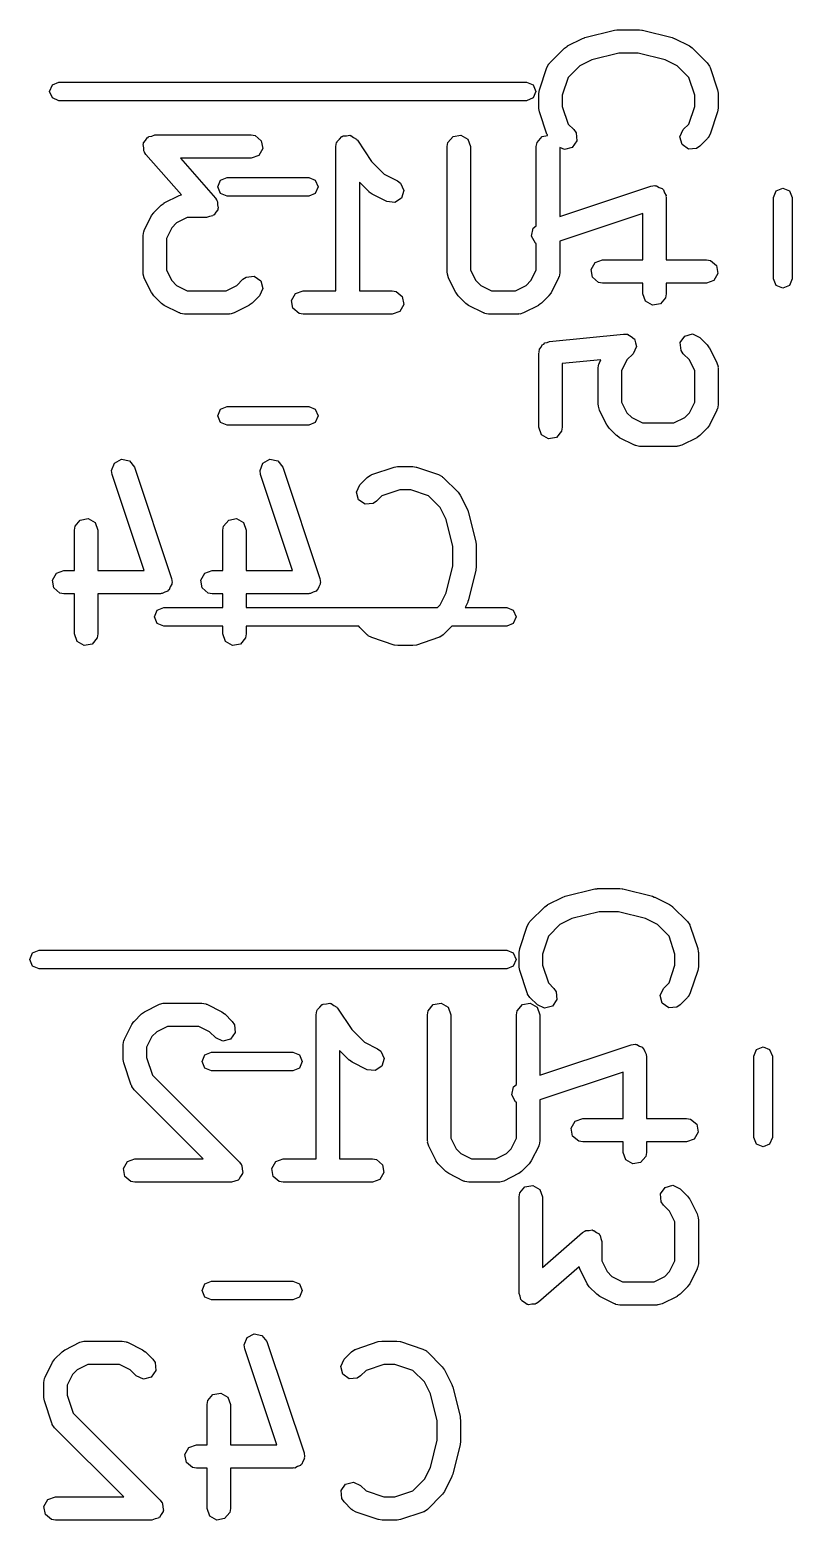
# Model space of a CAD drawing. Extents: x 0.35 to 2.92, y 0.34 to 2.34.
# Drawn here: x 0.3518 to 0.5444, y 0.8126 to 1.1892 of the extents above; entities that cross this region are included whole.
import ezdxf

# ---------------------------------------------------------------- set-up
doc = ezdxf.new("R2010")
doc.units = 0
doc.header["$MEASUREMENT"] = 0
doc.layers.add('BLACK', color=7, linetype='CONTINUOUS')

msp = doc.modelspace()

# ---------------------------------------------------------------- linework, layer by layer
at = {"layer": 'BLACK', "linetype": 'CONTINUOUS'}
for p, q in [((0.487698, 1.18517), (0.491448, 1.18705)), ((0.491448, 1.18705), (0.491936, 1.18719)), ((0.491936, 1.18719), (0.492052, 1.18727)), ((0.492052, 1.18727), (0.499551, 1.18914)), ((0.499551, 1.18914), (0.500139, 1.18919)), ((0.500139, 1.18919), (0.500267, 1.18923)), ((0.500267, 1.18923), (0.505892, 1.18923)), ((0.505892, 1.18923), (0.506472, 1.18913)), ((0.506472, 1.18913), (0.506608, 1.18914)), ((0.506608, 1.18914), (0.514107, 1.18727)), ((0.514107, 1.18727), (0.514572, 1.18706)), ((0.514572, 1.18706), (0.514711, 1.18705)), ((0.514711, 1.18705), (0.518461, 1.18517)), ((0.483181, 1.18087), (0.486931, 1.18462)), ((0.486931, 1.18462), (0.487654, 1.18512)), ((0.487654, 1.18512), (0.487698, 1.18517)), ((0.500631, 1.18333), (0.493799, 1.18162)), ((0.505528, 1.18333), (0.500631, 1.18333)), ((0.51236, 1.18162), (0.505528, 1.18333)), ((0.518461, 1.18517), (0.51917, 1.18465)), ((0.51917, 1.18465), (0.519228, 1.18462)), ((0.519228, 1.18462), (0.522978, 1.18087)), ((0.480593, 1.17409), (0.482468, 1.17971)), ((0.482468, 1.17971), (0.482956, 1.18062)), ((0.482956, 1.18062), (0.483107, 1.18071)), ((0.483107, 1.18071), (0.483181, 1.18087)), ((0.490768, 1.1801), (0.48785, 1.17719)), ((0.493799, 1.18162), (0.490768, 1.1801)), ((0.515391, 1.1801), (0.51236, 1.18162)), ((0.518309, 1.17719), (0.515391, 1.1801)), ((0.522978, 1.18087), (0.523566, 1.18003)), ((0.523566, 1.18003), (0.523581, 1.17985)), ((0.523581, 1.17985), (0.523691, 1.17971)), ((0.523691, 1.17971), (0.525566, 1.17409)), ((0.356835, 1.17368), (0.357527, 1.17535)), ((0.357527, 1.17535), (0.359197, 1.17604)), ((0.359197, 1.17604), (0.477307, 1.17604)), ((0.477307, 1.17604), (0.478977, 1.17535)), ((0.478977, 1.17535), (0.479669, 1.17368)), ((0.48785, 1.17719), (0.486347, 1.17268)), ((0.519812, 1.17268), (0.518309, 1.17719)), ((0.357527, 1.17201), (0.356835, 1.17368)), ((0.359197, 1.17131), (0.357527, 1.17201)), ((0.478977, 1.17201), (0.477307, 1.17131)), ((0.479669, 1.17368), (0.478977, 1.17201)), ((0.480442, 1.17316), (0.480595, 1.17403)), ((0.480442, 1.16941), (0.480442, 1.17316)), ((0.480595, 1.17403), (0.480593, 1.17409)), ((0.486347, 1.17268), (0.486347, 1.16989)), ((0.519812, 1.16989), (0.519812, 1.17268)), ((0.525566, 1.17409), (0.525695, 1.17322)), ((0.525695, 1.17322), (0.525717, 1.17316)), ((0.525717, 1.17316), (0.525717, 1.16941)), ((0.477307, 1.17131), (0.359197, 1.17131)), ((0.480464, 1.16935), (0.480442, 1.16941)), ((0.480593, 1.16847), (0.480464, 1.16935)), ((0.482468, 1.16285), (0.480593, 1.16847)), ((0.486347, 1.16989), (0.48785, 1.16538)), ((0.518309, 1.16538), (0.519812, 1.16989)), ((0.525566, 1.16847), (0.523691, 1.16285)), ((0.525717, 1.16941), (0.525564, 1.16854)), ((0.525564, 1.16854), (0.525566, 1.16847)), ((0.48785, 1.16538), (0.489232, 1.164)), ((0.489232, 1.164), (0.48982, 1.16316)), ((0.516073, 1.16217), (0.516927, 1.164)), ((0.516927, 1.164), (0.518309, 1.16538)), ((0.380473, 1.16022), (0.380591, 1.16042)), ((0.380612, 1.15944), (0.380473, 1.16022)), ((0.380586, 1.16066), (0.381085, 1.16128)), ((0.380591, 1.16042), (0.380586, 1.16066)), ((0.381085, 1.16128), (0.381483, 1.16197)), ((0.381483, 1.16197), (0.381705, 1.16205)), ((0.381705, 1.16205), (0.381852, 1.16223)), ((0.381852, 1.16223), (0.382633, 1.16239)), ((0.382633, 1.16239), (0.383381, 1.16266)), ((0.383381, 1.16266), (0.407753, 1.16266)), ((0.407753, 1.16266), (0.408763, 1.16248)), ((0.408763, 1.16248), (0.41031, 1.16118)), ((0.41031, 1.16118), (0.410661, 1.1592)), ((0.429172, 1.15971), (0.429351, 1.16072)), ((0.429351, 1.16072), (0.42946, 1.16085)), ((0.42946, 1.16085), (0.429478, 1.16102)), ((0.429478, 1.16102), (0.430098, 1.16161)), ((0.430098, 1.16161), (0.430649, 1.16227)), ((0.430649, 1.16227), (0.430816, 1.16229)), ((0.430816, 1.16229), (0.430939, 1.16241)), ((0.430939, 1.16241), (0.431794, 1.16247)), ((0.431794, 1.16247), (0.432638, 1.16262)), ((0.432638, 1.16262), (0.432785, 1.16253)), ((0.432785, 1.16253), (0.432954, 1.16254)), ((0.432954, 1.16254), (0.433645, 1.16203)), ((0.433645, 1.16203), (0.434387, 1.16161)), ((0.434387, 1.16161), (0.434445, 1.16145)), ((0.434445, 1.16145), (0.434582, 1.16135)), ((0.434582, 1.16135), (0.438169, 1.15596)), ((0.457294, 1.15971), (0.457472, 1.16072)), ((0.457472, 1.16072), (0.45877, 1.16227)), ((0.45877, 1.16227), (0.460759, 1.16262)), ((0.460759, 1.16262), (0.462509, 1.16161)), ((0.462509, 1.16161), (0.463199, 1.15971)), ((0.479791, 1.15971), (0.479969, 1.16072)), ((0.479969, 1.16072), (0.481267, 1.16227)), ((0.481267, 1.16227), (0.482615, 1.1625)), ((0.482578, 1.16271), (0.482468, 1.16285)), ((0.482593, 1.16253), (0.482578, 1.16271)), ((0.482615, 1.1625), (0.482593, 1.16253)), ((0.489996, 1.16114), (0.488838, 1.15949)), ((0.48982, 1.16316), (0.489996, 1.16114)), ((0.516596, 1.16021), (0.516073, 1.16217)), ((0.518251, 1.15906), (0.516596, 1.16021)), ((0.522978, 1.16169), (0.521103, 1.15982)), ((0.523052, 1.16185), (0.522978, 1.16169)), ((0.523203, 1.16195), (0.523052, 1.16185)), ((0.523691, 1.16285), (0.523203, 1.16195)), ((0.380628, 1.15864), (0.380612, 1.15944)), ((0.380803, 1.15835), (0.380628, 1.15864)), ((0.380824, 1.15823), (0.380803, 1.15835)), ((0.380929, 1.15814), (0.380824, 1.15823)), ((0.381159, 1.15776), (0.380929, 1.15814)), ((0.390124, 1.14752), (0.381159, 1.15776)), ((0.407753, 1.15676), (0.389888, 1.15676)), ((0.389888, 1.15676), (0.398727, 1.14665)), ((0.409651, 1.15745), (0.407753, 1.15676)), ((0.410661, 1.1592), (0.409651, 1.15745)), ((0.429172, 1.12329), (0.429172, 1.15971)), ((0.457294, 1.12784), (0.457294, 1.15971)), ((0.463199, 1.15971), (0.463199, 1.12853)), ((0.479791, 1.13971), (0.479791, 1.15971)), ((0.486887, 1.15897), (0.485697, 1.15952)), ((0.485697, 1.15952), (0.485697, 1.14204)), ((0.488838, 1.15949), (0.486887, 1.15897)), ((0.520263, 1.15923), (0.518251, 1.15906)), ((0.521103, 1.15982), (0.520263, 1.15923)), ((0.438169, 1.15596), (0.441373, 1.15276)), ((0.441373, 1.15276), (0.444694, 1.1511)), ((0.399352, 1.14954), (0.400044, 1.15121)), ((0.400044, 1.14787), (0.399352, 1.14954)), ((0.400044, 1.15121), (0.401714, 1.1519)), ((0.401714, 1.1519), (0.422286, 1.1519)), ((0.422286, 1.1519), (0.423956, 1.15121)), ((0.423956, 1.15121), (0.424648, 1.14954)), ((0.424648, 1.14954), (0.423956, 1.14787)), ((0.437536, 1.14825), (0.435078, 1.1507)), ((0.435078, 1.1507), (0.435078, 1.12329)), ((0.444694, 1.1511), (0.445518, 1.15049)), ((0.445518, 1.15049), (0.446321, 1.14864)), ((0.485697, 1.14204), (0.508707, 1.14971)), ((0.508707, 1.14971), (0.509722, 1.14986)), ((0.509722, 1.14986), (0.509932, 1.14978)), ((0.509932, 1.14978), (0.510154, 1.14982)), ((0.510154, 1.14982), (0.510851, 1.14941)), ((0.510851, 1.14941), (0.5116, 1.14912)), ((0.5116, 1.14912), (0.511708, 1.14892)), ((0.511708, 1.14892), (0.511903, 1.14881)), ((0.511903, 1.14881), (0.512178, 1.14805)), ((0.540393, 1.14855), (0.542063, 1.14925)), ((0.542063, 1.14925), (0.543733, 1.14855)), ((0.385043, 1.14492), (0.385766, 1.14543)), ((0.385766, 1.14543), (0.38581, 1.14548)), ((0.38581, 1.14548), (0.38956, 1.14735)), ((0.38956, 1.14735), (0.390124, 1.14752)), ((0.398727, 1.14665), (0.398957, 1.14627)), ((0.398957, 1.14627), (0.399062, 1.14619)), ((0.399062, 1.14619), (0.399083, 1.14607)), ((0.399083, 1.14607), (0.399258, 1.14578)), ((0.399258, 1.14578), (0.399274, 1.14498)), ((0.399274, 1.14498), (0.399413, 1.1442)), ((0.401714, 1.14717), (0.400044, 1.14787)), ((0.422286, 1.14717), (0.401714, 1.14717)), ((0.423956, 1.14787), (0.422286, 1.14717)), ((0.437595, 1.14822), (0.437536, 1.14825)), ((0.438304, 1.14769), (0.437595, 1.14822)), ((0.442053, 1.14582), (0.438304, 1.14769)), ((0.44406, 1.14559), (0.442053, 1.14582)), ((0.445745, 1.1467), (0.44406, 1.14559)), ((0.446321, 1.14864), (0.445745, 1.1467)), ((0.512178, 1.14805), (0.512562, 1.14734)), ((0.512562, 1.14734), (0.512517, 1.14712)), ((0.512517, 1.14712), (0.512594, 1.14691)), ((0.512594, 1.14691), (0.512594, 1.13111)), ((0.539701, 1.14688), (0.540393, 1.14855)), ((0.539701, 1.12631), (0.539701, 1.14688)), ((0.543733, 1.14855), (0.544425, 1.14688)), ((0.544425, 1.14688), (0.544425, 1.12631)), ((0.38074, 1.13853), (0.382615, 1.14228)), ((0.382615, 1.14228), (0.383141, 1.14299)), ((0.383141, 1.14299), (0.383168, 1.14305)), ((0.383168, 1.14305), (0.385043, 1.14492)), ((0.391577, 1.14176), (0.38888, 1.14041)), ((0.396505, 1.14176), (0.391577, 1.14176)), ((0.397253, 1.14203), (0.396505, 1.14176)), ((0.398034, 1.14218), (0.397253, 1.14203)), ((0.398181, 1.14237), (0.398034, 1.14218)), ((0.398403, 1.14245), (0.398181, 1.14237)), ((0.398801, 1.14314), (0.398403, 1.14245)), ((0.3993, 1.14376), (0.398801, 1.14314)), ((0.399413, 1.1442), (0.399295, 1.14399)), ((0.399295, 1.14399), (0.3993, 1.14376)), ((0.506688, 1.14281), (0.485697, 1.13582)), ((0.506688, 1.13111), (0.506688, 1.14281)), ((0.380429, 1.13721), (0.380607, 1.13822)), ((0.380607, 1.13822), (0.38072, 1.13836)), ((0.38072, 1.13836), (0.38074, 1.13853)), ((0.387683, 1.13921), (0.386334, 1.13651)), ((0.38888, 1.14041), (0.387683, 1.13921)), ((0.478599, 1.1371), (0.479004, 1.13908)), ((0.479004, 1.13908), (0.479791, 1.13971)), ((0.380429, 1.12784), (0.380429, 1.13721)), ((0.386334, 1.13651), (0.386334, 1.12853)), ((0.479561, 1.13533), (0.478599, 1.1371)), ((0.479791, 1.13524), (0.479561, 1.13533)), ((0.479791, 1.12853), (0.479791, 1.13524)), ((0.485697, 1.13582), (0.485697, 1.12784)), ((0.49361, 1.12867), (0.49462, 1.13042)), ((0.49462, 1.13042), (0.496518, 1.13111)), ((0.496518, 1.13111), (0.506688, 1.13111)), ((0.512594, 1.13111), (0.522765, 1.13111)), ((0.522765, 1.13111), (0.523774, 1.13094)), ((0.523774, 1.13094), (0.525322, 1.12964)), ((0.380489, 1.12767), (0.380429, 1.12784)), ((0.380448, 1.1275), (0.380489, 1.12767)), ((0.38074, 1.12652), (0.380448, 1.1275)), ((0.382615, 1.12277), (0.38074, 1.12652)), ((0.386334, 1.12853), (0.387683, 1.12584)), ((0.404129, 1.12464), (0.405665, 1.12618)), ((0.405665, 1.12618), (0.406505, 1.12676)), ((0.406505, 1.12676), (0.408517, 1.12694)), ((0.408517, 1.12694), (0.410172, 1.12578)), ((0.457354, 1.12767), (0.457294, 1.12784)), ((0.457313, 1.1275), (0.457354, 1.12767)), ((0.457606, 1.12652), (0.457313, 1.1275)), ((0.45948, 1.12277), (0.457606, 1.12652)), ((0.463199, 1.12853), (0.464548, 1.12584)), ((0.478442, 1.12584), (0.479791, 1.12853)), ((0.485385, 1.12652), (0.48351, 1.12277)), ((0.485405, 1.12669), (0.485385, 1.12652)), ((0.485519, 1.12683), (0.485405, 1.12669)), ((0.485697, 1.12784), (0.485519, 1.12683)), ((0.493961, 1.12669), (0.49361, 1.12867)), ((0.495508, 1.12539), (0.493961, 1.12669)), ((0.525672, 1.12765), (0.524663, 1.1259)), ((0.525322, 1.12964), (0.525672, 1.12765)), ((0.540393, 1.12464), (0.539701, 1.12631)), ((0.544425, 1.12631), (0.543733, 1.12464)), ((0.382662, 1.12272), (0.382615, 1.12277)), ((0.383168, 1.122), (0.382662, 1.12272)), ((0.387683, 1.12584), (0.38888, 1.12464)), ((0.38888, 1.12464), (0.391577, 1.12329)), ((0.391577, 1.12329), (0.401432, 1.12329)), ((0.401432, 1.12329), (0.404129, 1.12464)), ((0.410695, 1.12383), (0.409841, 1.122)), ((0.410172, 1.12578), (0.410695, 1.12383)), ((0.417969, 1.12085), (0.418979, 1.1226)), ((0.418979, 1.1226), (0.420877, 1.12329)), ((0.420877, 1.12329), (0.429172, 1.12329)), ((0.435078, 1.12329), (0.443374, 1.12329)), ((0.443374, 1.12329), (0.444384, 1.12311)), ((0.444384, 1.12311), (0.445931, 1.12181)), ((0.459527, 1.12272), (0.45948, 1.12277)), ((0.460034, 1.122), (0.459527, 1.12272)), ((0.464548, 1.12584), (0.465745, 1.12464)), ((0.465745, 1.12464), (0.468443, 1.12329)), ((0.468443, 1.12329), (0.474548, 1.12329)), ((0.474548, 1.12329), (0.477245, 1.12464)), ((0.477245, 1.12464), (0.478442, 1.12584)), ((0.48351, 1.12277), (0.482984, 1.12206)), ((0.496518, 1.12521), (0.495508, 1.12539)), ((0.506688, 1.12521), (0.496518, 1.12521)), ((0.506688, 1.12254), (0.506688, 1.12521)), ((0.507379, 1.12064), (0.506688, 1.12254)), ((0.512594, 1.12254), (0.512416, 1.12153)), ((0.522765, 1.12521), (0.512594, 1.12521)), ((0.512594, 1.12521), (0.512594, 1.12254)), ((0.524663, 1.1259), (0.522765, 1.12521)), ((0.542063, 1.12395), (0.540393, 1.12464)), ((0.543733, 1.12464), (0.542063, 1.12395)), ((0.385043, 1.12012), (0.383168, 1.122)), ((0.385101, 1.1201), (0.385043, 1.12012)), ((0.38581, 1.11957), (0.385101, 1.1201)), ((0.38956, 1.1177), (0.38581, 1.11957)), ((0.407199, 1.11957), (0.403449, 1.1177)), ((0.407243, 1.11962), (0.407199, 1.11957)), ((0.407966, 1.12012), (0.407243, 1.11962)), ((0.409841, 1.122), (0.407966, 1.12012)), ((0.418319, 1.11886), (0.417969, 1.12085)), ((0.419867, 1.11756), (0.418319, 1.11886)), ((0.446282, 1.11983), (0.445272, 1.11808)), ((0.445931, 1.12181), (0.446282, 1.11983)), ((0.461908, 1.12012), (0.460034, 1.122)), ((0.461967, 1.1201), (0.461908, 1.12012)), ((0.462676, 1.11957), (0.461967, 1.1201)), ((0.466425, 1.1177), (0.462676, 1.11957)), ((0.480315, 1.11957), (0.476565, 1.1177)), ((0.480359, 1.11962), (0.480315, 1.11957)), ((0.481082, 1.12012), (0.480359, 1.11962)), ((0.482957, 1.122), (0.481082, 1.12012)), ((0.482984, 1.12206), (0.482957, 1.122)), ((0.509128, 1.11963), (0.507379, 1.12064)), ((0.511118, 1.11998), (0.509128, 1.11963)), ((0.512416, 1.12153), (0.511118, 1.11998)), ((0.389735, 1.11768), (0.38956, 1.1177)), ((0.38987, 1.11756), (0.389735, 1.11768)), ((0.39088, 1.11739), (0.38987, 1.11756)), ((0.402129, 1.11739), (0.39088, 1.11739)), ((0.402295, 1.11745), (0.402129, 1.11739)), ((0.402466, 1.1174), (0.402295, 1.11745)), ((0.403449, 1.1177), (0.402466, 1.1174)), ((0.420877, 1.11739), (0.419867, 1.11756)), ((0.443374, 1.11739), (0.420877, 1.11739)), ((0.445272, 1.11808), (0.443374, 1.11739)), ((0.466601, 1.11768), (0.466425, 1.1177)), ((0.466736, 1.11756), (0.466601, 1.11768)), ((0.467746, 1.11739), (0.466736, 1.11756)), ((0.475245, 1.11739), (0.467746, 1.11739)), ((0.475411, 1.11745), (0.475245, 1.11739)), ((0.475582, 1.1174), (0.475411, 1.11745)), ((0.476565, 1.1177), (0.475582, 1.1174)), ((0.483101, 1.11048), (0.501848, 1.11235)), ((0.501848, 1.11235), (0.502871, 1.11228)), ((0.502871, 1.11228), (0.502887, 1.11226)), ((0.502887, 1.11226), (0.502906, 1.11227)), ((0.502906, 1.11227), (0.503718, 1.1117)), ((0.503718, 1.1117), (0.50454, 1.11114)), ((0.50454, 1.11114), (0.504545, 1.11112)), ((0.504545, 1.11112), (0.504561, 1.11111)), ((0.504561, 1.11111), (0.504818, 1.11015)), ((0.516163, 1.11018), (0.517321, 1.11183)), ((0.517321, 1.11183), (0.519272, 1.11236)), ((0.519272, 1.11236), (0.521103, 1.1115)), ((0.521103, 1.1115), (0.522978, 1.10963)), ((0.480442, 1.10754), (0.480469, 1.10769)), ((0.480442, 1.08879), (0.480442, 1.10754)), ((0.48045, 1.10776), (0.4805, 1.10787)), ((0.480469, 1.10769), (0.48045, 1.10776)), ((0.4805, 1.10787), (0.48062, 1.10855)), ((0.48062, 1.10855), (0.481023, 1.10903)), ((0.481023, 1.10903), (0.481281, 1.1096)), ((0.481281, 1.1096), (0.481653, 1.10978)), ((0.481653, 1.10978), (0.481918, 1.1101)), ((0.481918, 1.1101), (0.482536, 1.11021)), ((0.482536, 1.11021), (0.483101, 1.11048)), ((0.50423, 1.10733), (0.502694, 1.10579)), ((0.504238, 1.10734), (0.50423, 1.10733)), ((0.504256, 1.10735), (0.504238, 1.10734)), ((0.504665, 1.10826), (0.504256, 1.10735)), ((0.505084, 1.10916), (0.504665, 1.10826)), ((0.504818, 1.11015), (0.505087, 1.10919)), ((0.505087, 1.10919), (0.505079, 1.10918)), ((0.505079, 1.10918), (0.505084, 1.10916)), ((0.516339, 1.10817), (0.516163, 1.11018)), ((0.516927, 1.10733), (0.516339, 1.10817)), ((0.518463, 1.10579), (0.516927, 1.10733)), ((0.522978, 1.10963), (0.523484, 1.1089)), ((0.523484, 1.1089), (0.523531, 1.10886)), ((0.523531, 1.10886), (0.525406, 1.10511)), ((0.496118, 1.10584), (0.486347, 1.10487)), ((0.486347, 1.10487), (0.486347, 1.08879)), ((0.49544, 1.10379), (0.495618, 1.1048)), ((0.49544, 1.09442), (0.49544, 1.10379)), ((0.495618, 1.1048), (0.495731, 1.10494)), ((0.495731, 1.10494), (0.495752, 1.10511)), ((0.495752, 1.10511), (0.496118, 1.10584)), ((0.502694, 1.10579), (0.501345, 1.10309)), ((0.519812, 1.10309), (0.518463, 1.10579)), ((0.525406, 1.10511), (0.525698, 1.10413)), ((0.525698, 1.10413), (0.525657, 1.10396)), ((0.525657, 1.10396), (0.525717, 1.10379)), ((0.525717, 1.10379), (0.525717, 1.09442)), ((0.501345, 1.10309), (0.501345, 1.09511)), ((0.519812, 1.09511), (0.519812, 1.10309)), ((0.399352, 1.09166), (0.400044, 1.09333)), ((0.400044, 1.09333), (0.401714, 1.09402)), ((0.401714, 1.09402), (0.422286, 1.09402)), ((0.422286, 1.09402), (0.423956, 1.09333)), ((0.423956, 1.09333), (0.424648, 1.09166)), ((0.4955, 1.09425), (0.49544, 1.09442)), ((0.495459, 1.09408), (0.4955, 1.09425)), ((0.495752, 1.0931), (0.495459, 1.09408)), ((0.497626, 1.08935), (0.495752, 1.0931)), ((0.501345, 1.09511), (0.502694, 1.09242)), ((0.502694, 1.09242), (0.503891, 1.09122)), ((0.517266, 1.09122), (0.518463, 1.09242)), ((0.518463, 1.09242), (0.519812, 1.09511)), ((0.525406, 1.0931), (0.523531, 1.08935)), ((0.525426, 1.09327), (0.525406, 1.0931)), ((0.525539, 1.09341), (0.525426, 1.09327)), ((0.525717, 1.09442), (0.525539, 1.09341)), ((0.400044, 1.08999), (0.399352, 1.09166)), ((0.401714, 1.0893), (0.400044, 1.08999)), ((0.422286, 1.0893), (0.401714, 1.0893)), ((0.423956, 1.08999), (0.422286, 1.0893)), ((0.424648, 1.09166), (0.423956, 1.08999)), ((0.481133, 1.08689), (0.480442, 1.08879)), ((0.486347, 1.08879), (0.486169, 1.08778)), ((0.497673, 1.0893), (0.497626, 1.08935)), ((0.498179, 1.08858), (0.497673, 1.0893)), ((0.500054, 1.0867), (0.498179, 1.08858)), ((0.503891, 1.09122), (0.506589, 1.08987)), ((0.506589, 1.08987), (0.514568, 1.08987)), ((0.514568, 1.08987), (0.517266, 1.09122)), ((0.522978, 1.08858), (0.521103, 1.0867)), ((0.523005, 1.08864), (0.522978, 1.08858)), ((0.523531, 1.08935), (0.523005, 1.08864)), ((0.482882, 1.08588), (0.481133, 1.08689)), ((0.484871, 1.08623), (0.482882, 1.08588)), ((0.486169, 1.08778), (0.484871, 1.08623)), ((0.500112, 1.08668), (0.500054, 1.0867)), ((0.500822, 1.08615), (0.500112, 1.08668)), ((0.504571, 1.08428), (0.500822, 1.08615)), ((0.520335, 1.08615), (0.516586, 1.08428)), ((0.52038, 1.0862), (0.520335, 1.08615)), ((0.521103, 1.0867), (0.52038, 1.0862)), ((0.504746, 1.08426), (0.504571, 1.08428)), ((0.504882, 1.08414), (0.504746, 1.08426)), ((0.505892, 1.08396), (0.504882, 1.08414)), ((0.515265, 1.08396), (0.505892, 1.08396)), ((0.515431, 1.08402), (0.515265, 1.08396)), ((0.515603, 1.08398), (0.515431, 1.08402)), ((0.516586, 1.08428), (0.515603, 1.08398)), ((0.37249, 1.07788), (0.373233, 1.07975)), ((0.372641, 1.07686), (0.37249, 1.07788)), ((0.373233, 1.07975), (0.375009, 1.08072)), ((0.375009, 1.08072), (0.376988, 1.08031)), ((0.376988, 1.08031), (0.378243, 1.07873)), ((0.378243, 1.07873), (0.387617, 1.05061)), ((0.409986, 1.07788), (0.410728, 1.07975)), ((0.410136, 1.07686), (0.409986, 1.07788)), ((0.410728, 1.07975), (0.412504, 1.08072)), ((0.412504, 1.08072), (0.414483, 1.08031)), ((0.414483, 1.08031), (0.415739, 1.07873)), ((0.415739, 1.07873), (0.425112, 1.05061)), ((0.43825, 1.07685), (0.443875, 1.07872)), ((0.443875, 1.07872), (0.444748, 1.07885)), ((0.444748, 1.07885), (0.444808, 1.07887)), ((0.444808, 1.07887), (0.448558, 1.07887)), ((0.448558, 1.07887), (0.449427, 1.07872)), ((0.449427, 1.07872), (0.449492, 1.07872)), ((0.449492, 1.07872), (0.455116, 1.07685)), ((0.380719, 1.05263), (0.372641, 1.07686)), ((0.418214, 1.05263), (0.410136, 1.07686)), ((0.434368, 1.07243), (0.435221, 1.07426)), ((0.435221, 1.07426), (0.437096, 1.07613)), ((0.437096, 1.07613), (0.437936, 1.07672)), ((0.437936, 1.07672), (0.438112, 1.07674)), ((0.438112, 1.07674), (0.43825, 1.07685)), ((0.455116, 1.07685), (0.456018, 1.07636)), ((0.456018, 1.07636), (0.45611, 1.07621)), ((0.45611, 1.07621), (0.45627, 1.07613)), ((0.45627, 1.07613), (0.46002, 1.07238)), ((0.434891, 1.07048), (0.434368, 1.07243)), ((0.436545, 1.06932), (0.434891, 1.07048)), ((0.439397, 1.07008), (0.438557, 1.06949)), ((0.440779, 1.07146), (0.439397, 1.07008)), ((0.445288, 1.07297), (0.440779, 1.07146)), ((0.448079, 1.07297), (0.445288, 1.07297)), ((0.452587, 1.07146), (0.448079, 1.07297)), ((0.455505, 1.06855), (0.452587, 1.07146)), ((0.46002, 1.07238), (0.460526, 1.07166)), ((0.460526, 1.07166), (0.460573, 1.07162)), ((0.460573, 1.07162), (0.462448, 1.06787)), ((0.438557, 1.06949), (0.436545, 1.06932)), ((0.45702, 1.06552), (0.455505, 1.06855)), ((0.462448, 1.06787), (0.462593, 1.06738)), ((0.462593, 1.06738), (0.462671, 1.06726)), ((0.462671, 1.06726), (0.464546, 1.05976)), ((0.363115, 1.0628), (0.363294, 1.06381)), ((0.363115, 1.05263), (0.363115, 1.0628)), ((0.363294, 1.06381), (0.364592, 1.06535)), ((0.364592, 1.06535), (0.366581, 1.06571)), ((0.366581, 1.06571), (0.36833, 1.0647)), ((0.36833, 1.0647), (0.369021, 1.0628)), ((0.369021, 1.0628), (0.369021, 1.05263)), ((0.400611, 1.0628), (0.400789, 1.06381)), ((0.400611, 1.05263), (0.400611, 1.0628)), ((0.400789, 1.06381), (0.402087, 1.06535)), ((0.402087, 1.06535), (0.404076, 1.06571)), ((0.404076, 1.06571), (0.405825, 1.0647)), ((0.405825, 1.0647), (0.406516, 1.0628)), ((0.406516, 1.0628), (0.406516, 1.05263)), ((0.458729, 1.05868), (0.45702, 1.06552)), ((0.458729, 1.05379), (0.458729, 1.05868)), ((0.464546, 1.05976), (0.464587, 1.05918)), ((0.464587, 1.05918), (0.464634, 1.05905)), ((0.464634, 1.05905), (0.464634, 1.05342)), ((0.357536, 1.05019), (0.358546, 1.05194)), ((0.358546, 1.05194), (0.360444, 1.05263)), ((0.360444, 1.05263), (0.363115, 1.05263)), ((0.369021, 1.05263), (0.380719, 1.05263)), ((0.395031, 1.05019), (0.396041, 1.05194)), ((0.396041, 1.05194), (0.397939, 1.05263)), ((0.397939, 1.05263), (0.400611, 1.05263)), ((0.406516, 1.05263), (0.418214, 1.05263)), ((0.45702, 1.04695), (0.458729, 1.05379)), ((0.464546, 1.05271), (0.462671, 1.04521)), ((0.464634, 1.05342), (0.464532, 1.05284)), ((0.464532, 1.05284), (0.464546, 1.05271)), ((0.357887, 1.0482), (0.357536, 1.05019)), ((0.359434, 1.0469), (0.357887, 1.0482)), ((0.385957, 1.04714), (0.385249, 1.04675)), ((0.386714, 1.04741), (0.385957, 1.04714)), ((0.386827, 1.04761), (0.386714, 1.04741)), ((0.387025, 1.04771), (0.386827, 1.04761)), ((0.387321, 1.04846), (0.387025, 1.04771)), ((0.387724, 1.04916), (0.387321, 1.04846)), ((0.387617, 1.05061), (0.387768, 1.04959)), ((0.387768, 1.04959), (0.387685, 1.04938)), ((0.387685, 1.04938), (0.387724, 1.04916)), ((0.395382, 1.0482), (0.395031, 1.05019)), ((0.396929, 1.0469), (0.395382, 1.0482)), ((0.423452, 1.04714), (0.422744, 1.04675)), ((0.424209, 1.04741), (0.423452, 1.04714)), ((0.424322, 1.04761), (0.424209, 1.04741)), ((0.42452, 1.04771), (0.424322, 1.04761)), ((0.424816, 1.04846), (0.42452, 1.04771)), ((0.425219, 1.04916), (0.424816, 1.04846)), ((0.425112, 1.05061), (0.425263, 1.04959)), ((0.425263, 1.04959), (0.42518, 1.04938)), ((0.42518, 1.04938), (0.425219, 1.04916)), ((0.360444, 1.04672), (0.359434, 1.0469)), ((0.363115, 1.04672), (0.360444, 1.04672)), ((0.363115, 1.03655), (0.363115, 1.04672)), ((0.384816, 1.04672), (0.369021, 1.04672)), ((0.369021, 1.04672), (0.369021, 1.03655)), ((0.385028, 1.0468), (0.384816, 1.04672)), ((0.385249, 1.04675), (0.385028, 1.0468)), ((0.397939, 1.04672), (0.396929, 1.0469)), ((0.400611, 1.04672), (0.397939, 1.04672)), ((0.400611, 1.04327), (0.400611, 1.04672)), ((0.422311, 1.04672), (0.406516, 1.04672)), ((0.406516, 1.04672), (0.406516, 1.04327)), ((0.422523, 1.0468), (0.422311, 1.04672)), ((0.422744, 1.04675), (0.422523, 1.0468)), ((0.454849, 1.04327), (0.455505, 1.04392)), ((0.455505, 1.04392), (0.45702, 1.04695)), ((0.462448, 1.0446), (0.461779, 1.04327)), ((0.462464, 1.04474), (0.462448, 1.0446)), ((0.462671, 1.04521), (0.462464, 1.04474)), ((0.383331, 1.04091), (0.384023, 1.04258)), ((0.384023, 1.03924), (0.383331, 1.04091)), ((0.384023, 1.04258), (0.385693, 1.04327)), ((0.385693, 1.04327), (0.400611, 1.04327)), ((0.406516, 1.04327), (0.454849, 1.04327)), ((0.461779, 1.04327), (0.472307, 1.04327)), ((0.472307, 1.04327), (0.473977, 1.04258)), ((0.473977, 1.04258), (0.474669, 1.04091)), ((0.474669, 1.04091), (0.473977, 1.03924)), ((0.363806, 1.03465), (0.363115, 1.03655)), ((0.369021, 1.03655), (0.368843, 1.03554)), ((0.385693, 1.03854), (0.384023, 1.03924)), ((0.400611, 1.03854), (0.385693, 1.03854)), ((0.400611, 1.03655), (0.400611, 1.03854)), ((0.401302, 1.03465), (0.400611, 1.03655)), ((0.406516, 1.03655), (0.406338, 1.03554)), ((0.434989, 1.03854), (0.406516, 1.03854)), ((0.406516, 1.03854), (0.406516, 1.03655)), ((0.435221, 1.03821), (0.434989, 1.03854)), ((0.437096, 1.03634), (0.435221, 1.03821)), ((0.437256, 1.03626), (0.437096, 1.03634)), ((0.437349, 1.03611), (0.437256, 1.03626)), ((0.43825, 1.03562), (0.437349, 1.03611)), ((0.45543, 1.03575), (0.455254, 1.03573)), ((0.45627, 1.03634), (0.45543, 1.03575)), ((0.458476, 1.03854), (0.45627, 1.03634)), ((0.472307, 1.03854), (0.458476, 1.03854)), ((0.473977, 1.03924), (0.472307, 1.03854)), ((0.365555, 1.03364), (0.363806, 1.03465)), ((0.367545, 1.03399), (0.365555, 1.03364)), ((0.368843, 1.03554), (0.367545, 1.03399)), ((0.403051, 1.03364), (0.401302, 1.03465)), ((0.40504, 1.03399), (0.403051, 1.03364)), ((0.406338, 1.03554), (0.40504, 1.03399)), ((0.443875, 1.03375), (0.43825, 1.03562)), ((0.443939, 1.03375), (0.443875, 1.03375)), ((0.444808, 1.0336), (0.443939, 1.03375)), ((0.448558, 1.0336), (0.444808, 1.0336)), ((0.448618, 1.03362), (0.448558, 1.0336)), ((0.449492, 1.03375), (0.448618, 1.03362)), ((0.455116, 1.03562), (0.449492, 1.03375)), ((0.455254, 1.03573), (0.455116, 1.03562)), ((0.487052, 0.97027), (0.494551, 0.972144)), ((0.494551, 0.972144), (0.495139, 0.972186)), ((0.495139, 0.972186), (0.495267, 0.972232)), ((0.495267, 0.972232), (0.500892, 0.972232)), ((0.500892, 0.972232), (0.501472, 0.97213)), ((0.501472, 0.97213), (0.501608, 0.972144)), ((0.501608, 0.972144), (0.509107, 0.97027)), ((0.481931, 0.967618), (0.482654, 0.968125)), ((0.482654, 0.968125), (0.482698, 0.968171)), ((0.482698, 0.968171), (0.486448, 0.970046)), ((0.486448, 0.970046), (0.486936, 0.970191)), ((0.486936, 0.970191), (0.487052, 0.97027)), ((0.509107, 0.97027), (0.509572, 0.970062)), ((0.509572, 0.970062), (0.509711, 0.970046)), ((0.509711, 0.970046), (0.513461, 0.968171)), ((0.513461, 0.968171), (0.51417, 0.967645)), ((0.478181, 0.963869), (0.481931, 0.967618)), ((0.488799, 0.964619), (0.485768, 0.963103)), ((0.495631, 0.966327), (0.488799, 0.964619)), ((0.500528, 0.966327), (0.495631, 0.966327)), ((0.50736, 0.964619), (0.500528, 0.966327)), ((0.510391, 0.963103), (0.50736, 0.964619)), ((0.51417, 0.967645), (0.514228, 0.967618)), ((0.514228, 0.967618), (0.517978, 0.963869)), ((0.475593, 0.95709), (0.477468, 0.962714)), ((0.477468, 0.962714), (0.477956, 0.963616)), ((0.477956, 0.963616), (0.478107, 0.963709)), ((0.478107, 0.963709), (0.478181, 0.963869)), ((0.485768, 0.963103), (0.48285, 0.960186)), ((0.513309, 0.960186), (0.510391, 0.963103)), ((0.517978, 0.963869), (0.518566, 0.963029)), ((0.518566, 0.963029), (0.518581, 0.962853)), ((0.518581, 0.962853), (0.518691, 0.962714)), ((0.518691, 0.962714), (0.520566, 0.95709)), ((0.352527, 0.955962), (0.354197, 0.956654)), ((0.354197, 0.956654), (0.472307, 0.956654)), ((0.472307, 0.956654), (0.473977, 0.955962)), ((0.475442, 0.956156), (0.475595, 0.957026)), ((0.475595, 0.957026), (0.475593, 0.95709)), ((0.48285, 0.960186), (0.481347, 0.955677)), ((0.514812, 0.955677), (0.513309, 0.960186)), ((0.520566, 0.95709), (0.520695, 0.956217)), ((0.351835, 0.954291), (0.352527, 0.955962)), ((0.352527, 0.952621), (0.351835, 0.954291)), ((0.473977, 0.955962), (0.474669, 0.954291)), ((0.474669, 0.954291), (0.473977, 0.952621)), ((0.475442, 0.952407), (0.475442, 0.956156)), ((0.481347, 0.955677), (0.481347, 0.952886)), ((0.481347, 0.952886), (0.48285, 0.948378)), ((0.513309, 0.948378), (0.514812, 0.952886)), ((0.514812, 0.952886), (0.514812, 0.955677)), ((0.520695, 0.956217), (0.520717, 0.956156)), ((0.520717, 0.956156), (0.520717, 0.952407)), ((0.354197, 0.951929), (0.352527, 0.952621)), ((0.472307, 0.951929), (0.354197, 0.951929)), ((0.473977, 0.952621), (0.472307, 0.951929)), ((0.475464, 0.952346), (0.475442, 0.952407)), ((0.475593, 0.951473), (0.475464, 0.952346)), ((0.477468, 0.945849), (0.475593, 0.951473)), ((0.520566, 0.951473), (0.518691, 0.945849)), ((0.520717, 0.952407), (0.520564, 0.951537)), ((0.520564, 0.951537), (0.520566, 0.951473)), ((0.477578, 0.945711), (0.477468, 0.945849)), ((0.477593, 0.945535), (0.477578, 0.945711)), ((0.478181, 0.944695), (0.477593, 0.945535)), ((0.48285, 0.948378), (0.484232, 0.946996)), ((0.484232, 0.946996), (0.48482, 0.946156)), ((0.48482, 0.946156), (0.484996, 0.944144)), ((0.511073, 0.945165), (0.511927, 0.946996)), ((0.511927, 0.946996), (0.513309, 0.948378)), ((0.518691, 0.945849), (0.518203, 0.944947)), ((0.38081, 0.941088), (0.38456, 0.942963)), ((0.38456, 0.942963), (0.385543, 0.943255)), ((0.385543, 0.943255), (0.385714, 0.943214)), ((0.385714, 0.943214), (0.38588, 0.943275)), ((0.38588, 0.943275), (0.395254, 0.943275)), ((0.395254, 0.943275), (0.396264, 0.943097)), ((0.396264, 0.943097), (0.396399, 0.942983)), ((0.396399, 0.942983), (0.396575, 0.942963)), ((0.396575, 0.942963), (0.400324, 0.941088)), ((0.42446, 0.941462), (0.424478, 0.941631)), ((0.424478, 0.941631), (0.425098, 0.942223)), ((0.425098, 0.942223), (0.425649, 0.942879)), ((0.425649, 0.942879), (0.425816, 0.942909)), ((0.425816, 0.942909), (0.425939, 0.943026)), ((0.425939, 0.943026), (0.426794, 0.943081)), ((0.426794, 0.943081), (0.427638, 0.94323)), ((0.427638, 0.94323), (0.427785, 0.943145)), ((0.427785, 0.943145), (0.427954, 0.943156)), ((0.427954, 0.943156), (0.428645, 0.942649)), ((0.428645, 0.942649), (0.429387, 0.94222)), ((0.429387, 0.94222), (0.429445, 0.942061)), ((0.429445, 0.942061), (0.429582, 0.94196)), ((0.429582, 0.94196), (0.433169, 0.936579)), ((0.452472, 0.941332), (0.45377, 0.942879)), ((0.45377, 0.942879), (0.455759, 0.94323)), ((0.455759, 0.94323), (0.457509, 0.94222)), ((0.457509, 0.94222), (0.458199, 0.940322)), ((0.474969, 0.941332), (0.476267, 0.942879)), ((0.476267, 0.942879), (0.478257, 0.94323)), ((0.480056, 0.94282), (0.478181, 0.944695)), ((0.478257, 0.94323), (0.480006, 0.94222)), ((0.480006, 0.94222), (0.480697, 0.940322)), ((0.481887, 0.941966), (0.480056, 0.94282)), ((0.483838, 0.942489), (0.481887, 0.941966)), ((0.484996, 0.944144), (0.483838, 0.942489)), ((0.511596, 0.943214), (0.511073, 0.945165)), ((0.513251, 0.942056), (0.511596, 0.943214)), ((0.515263, 0.942232), (0.513251, 0.942056)), ((0.516103, 0.94282), (0.515263, 0.942232)), ((0.517978, 0.944695), (0.516103, 0.94282)), ((0.518052, 0.944855), (0.517978, 0.944695)), ((0.518203, 0.944947), (0.518052, 0.944855)), ((0.37574, 0.934144), (0.377615, 0.937893)), ((0.377615, 0.937893), (0.378141, 0.938602)), ((0.378141, 0.938602), (0.378168, 0.93866)), ((0.378168, 0.93866), (0.380043, 0.940535)), ((0.380043, 0.940535), (0.380766, 0.941042)), ((0.380766, 0.941042), (0.38081, 0.941088)), ((0.400324, 0.941088), (0.401033, 0.940562)), ((0.401033, 0.940562), (0.401092, 0.940535)), ((0.401092, 0.940535), (0.402966, 0.93866)), ((0.402966, 0.93866), (0.403555, 0.93782)), ((0.403555, 0.93782), (0.403731, 0.935808)), ((0.424172, 0.940322), (0.424351, 0.941332)), ((0.424172, 0.903905), (0.424172, 0.940322)), ((0.424351, 0.941332), (0.42446, 0.941462)), ((0.452294, 0.940322), (0.452472, 0.941332)), ((0.452294, 0.908451), (0.452294, 0.940322)), ((0.458199, 0.940322), (0.458199, 0.909148)), ((0.474791, 0.940322), (0.474969, 0.941332)), ((0.474791, 0.922706), (0.474791, 0.940322)), ((0.480697, 0.940322), (0.480697, 0.925041)), ((0.37572, 0.933968), (0.37574, 0.934144)), ((0.382683, 0.934823), (0.381334, 0.932126)), ((0.38388, 0.936021), (0.382683, 0.934823)), ((0.386577, 0.937369), (0.38388, 0.936021)), ((0.394557, 0.937369), (0.386577, 0.937369)), ((0.397255, 0.936021), (0.394557, 0.937369)), ((0.398791, 0.934485), (0.397255, 0.936021)), ((0.400621, 0.933631), (0.398791, 0.934485)), ((0.402572, 0.934154), (0.400621, 0.933631)), ((0.403731, 0.935808), (0.402572, 0.934154)), ((0.433169, 0.936579), (0.436373, 0.933375)), ((0.375429, 0.932823), (0.375607, 0.933833)), ((0.375429, 0.929074), (0.375429, 0.932823)), ((0.375607, 0.933833), (0.37572, 0.933968)), ((0.381334, 0.932126), (0.381334, 0.929553)), ((0.396044, 0.930206), (0.397714, 0.930898)), ((0.397714, 0.930898), (0.418286, 0.930898)), ((0.418286, 0.930898), (0.419956, 0.930206)), ((0.432536, 0.92886), (0.430078, 0.931319)), ((0.430078, 0.931319), (0.430078, 0.903905)), ((0.436373, 0.933375), (0.439694, 0.931715)), ((0.439694, 0.931715), (0.440518, 0.931104)), ((0.440518, 0.931104), (0.441321, 0.92925)), ((0.480697, 0.925041), (0.503707, 0.932711)), ((0.503707, 0.932711), (0.504722, 0.932861)), ((0.504722, 0.932861), (0.504932, 0.932778)), ((0.504932, 0.932778), (0.505154, 0.932818)), ((0.505154, 0.932818), (0.505851, 0.932415)), ((0.505851, 0.932415), (0.5066, 0.932119)), ((0.5066, 0.932119), (0.506708, 0.93192)), ((0.506708, 0.93192), (0.506903, 0.931808)), ((0.506903, 0.931808), (0.507178, 0.931051)), ((0.507178, 0.931051), (0.507562, 0.930343)), ((0.507562, 0.930343), (0.507517, 0.930122)), ((0.534701, 0.929884), (0.535393, 0.931554)), ((0.535393, 0.931554), (0.537063, 0.932246)), ((0.537063, 0.932246), (0.538733, 0.931554)), ((0.538733, 0.931554), (0.539425, 0.929884)), ((0.375451, 0.929013), (0.375429, 0.929074)), ((0.37558, 0.92814), (0.375451, 0.929013)), ((0.377455, 0.922515), (0.37558, 0.92814)), ((0.381334, 0.929553), (0.382837, 0.925044)), ((0.395352, 0.928535), (0.396044, 0.930206)), ((0.396044, 0.926865), (0.395352, 0.928535)), ((0.397714, 0.926173), (0.396044, 0.926865)), ((0.419956, 0.926865), (0.418286, 0.926173)), ((0.419956, 0.930206), (0.420648, 0.928535)), ((0.420648, 0.928535), (0.419956, 0.926865)), ((0.432595, 0.928833), (0.432536, 0.92886)), ((0.433304, 0.928307), (0.432595, 0.928833)), ((0.437053, 0.926432), (0.433304, 0.928307)), ((0.440745, 0.927314), (0.43906, 0.926202)), ((0.441321, 0.92925), (0.440745, 0.927314)), ((0.507517, 0.930122), (0.507594, 0.92991)), ((0.507594, 0.92991), (0.507594, 0.914115)), ((0.534701, 0.909313), (0.534701, 0.929884)), ((0.539425, 0.929884), (0.539425, 0.909313)), ((0.382837, 0.925044), (0.404841, 0.90304)), ((0.418286, 0.926173), (0.397714, 0.926173)), ((0.43906, 0.926202), (0.437053, 0.926432)), ((0.501688, 0.925813), (0.480697, 0.918816)), ((0.501688, 0.914115), (0.501688, 0.925813)), ((0.377565, 0.922377), (0.377455, 0.922515)), ((0.37758, 0.922201), (0.377565, 0.922377)), ((0.378168, 0.921361), (0.37758, 0.922201)), ((0.395625, 0.903905), (0.378168, 0.921361)), ((0.473599, 0.920103), (0.474004, 0.922081)), ((0.474561, 0.918327), (0.473599, 0.920103)), ((0.474004, 0.922081), (0.474791, 0.922706)), ((0.474791, 0.918236), (0.474561, 0.918327)), ((0.474791, 0.909148), (0.474791, 0.918236)), ((0.480697, 0.918816), (0.480697, 0.908451)), ((0.48861, 0.911675), (0.48962, 0.913424)), ((0.488961, 0.909686), (0.48861, 0.911675)), ((0.48962, 0.913424), (0.491518, 0.914115)), ((0.491518, 0.914115), (0.501688, 0.914115)), ((0.507594, 0.914115), (0.517765, 0.914115)), ((0.517765, 0.914115), (0.518774, 0.913937)), ((0.518774, 0.913937), (0.520322, 0.912638)), ((0.520322, 0.912638), (0.520672, 0.910649)), ((0.452354, 0.908285), (0.452294, 0.908451)), ((0.452313, 0.908114), (0.452354, 0.908285)), ((0.452606, 0.907131), (0.452313, 0.908114)), ((0.458199, 0.909148), (0.459548, 0.906451)), ((0.473442, 0.906451), (0.474791, 0.909148)), ((0.480697, 0.908451), (0.480519, 0.907441)), ((0.490508, 0.908387), (0.488961, 0.909686)), ((0.491518, 0.908209), (0.490508, 0.908387)), ((0.501688, 0.908209), (0.491518, 0.908209)), ((0.501688, 0.905538), (0.501688, 0.908209)), ((0.517765, 0.908209), (0.507594, 0.908209)), ((0.507594, 0.908209), (0.507594, 0.905538)), ((0.519663, 0.9089), (0.517765, 0.908209)), ((0.520672, 0.910649), (0.519663, 0.9089)), ((0.535393, 0.907643), (0.534701, 0.909313)), ((0.539425, 0.909313), (0.538733, 0.907643)), ((0.45448, 0.903381), (0.452606, 0.907131)), ((0.459548, 0.906451), (0.460745, 0.905254)), ((0.460745, 0.905254), (0.463443, 0.903905)), ((0.469548, 0.903905), (0.472245, 0.905254)), ((0.472245, 0.905254), (0.473442, 0.906451)), ((0.480385, 0.907131), (0.47851, 0.903381)), ((0.480405, 0.907306), (0.480385, 0.907131)), ((0.480519, 0.907441), (0.480405, 0.907306)), ((0.502379, 0.90364), (0.501688, 0.905538)), ((0.507416, 0.904528), (0.506118, 0.902981)), ((0.507594, 0.905538), (0.507416, 0.904528)), ((0.537063, 0.906951), (0.535393, 0.907643)), ((0.538733, 0.907643), (0.537063, 0.906951)), ((0.375473, 0.901465), (0.376483, 0.903214)), ((0.375824, 0.899476), (0.375473, 0.901465)), ((0.376483, 0.903214), (0.378381, 0.903905)), ((0.378381, 0.903905), (0.395625, 0.903905)), ((0.404841, 0.90304), (0.405211, 0.902512)), ((0.405605, 0.900188), (0.405096, 0.89946)), ((0.405211, 0.902512), (0.40531, 0.902428)), ((0.40531, 0.902428), (0.405324, 0.90235)), ((0.405324, 0.90235), (0.405429, 0.9022)), ((0.405429, 0.9022), (0.405507, 0.901314)), ((0.405507, 0.901314), (0.405661, 0.900439)), ((0.405661, 0.900439), (0.405594, 0.900322)), ((0.405594, 0.900322), (0.405605, 0.900188)), ((0.412969, 0.901465), (0.413979, 0.903214)), ((0.413319, 0.899476), (0.412969, 0.901465)), ((0.413979, 0.903214), (0.415877, 0.903905)), ((0.415877, 0.903905), (0.424172, 0.903905)), ((0.430078, 0.903905), (0.438374, 0.903905)), ((0.438374, 0.903905), (0.439384, 0.903727)), ((0.439384, 0.903727), (0.440931, 0.902428)), ((0.441282, 0.900439), (0.440272, 0.89869)), ((0.440931, 0.902428), (0.441282, 0.900439)), ((0.454527, 0.903337), (0.45448, 0.903381)), ((0.455034, 0.902614), (0.454527, 0.903337)), ((0.456908, 0.900739), (0.455034, 0.902614)), ((0.456967, 0.900712), (0.456908, 0.900739)), ((0.457676, 0.900186), (0.456967, 0.900712)), ((0.461425, 0.898311), (0.457676, 0.900186)), ((0.463443, 0.903905), (0.469548, 0.903905)), ((0.475315, 0.900186), (0.471565, 0.898311)), ((0.475359, 0.900233), (0.475315, 0.900186)), ((0.476082, 0.900739), (0.475359, 0.900233)), ((0.477957, 0.902614), (0.476082, 0.900739)), ((0.477984, 0.902672), (0.477957, 0.902614)), ((0.47851, 0.903381), (0.477984, 0.902672)), ((0.504128, 0.90263), (0.502379, 0.90364)), ((0.506118, 0.902981), (0.504128, 0.90263)), ((0.377371, 0.898177), (0.375824, 0.899476)), ((0.378381, 0.897999), (0.377371, 0.898177)), ((0.402753, 0.897999), (0.378381, 0.897999)), ((0.403588, 0.898303), (0.402753, 0.897999)), ((0.404447, 0.898533), (0.403588, 0.898303)), ((0.404524, 0.898644), (0.404447, 0.898533)), ((0.404651, 0.89869), (0.404524, 0.898644)), ((0.405096, 0.89946), (0.404651, 0.89869)), ((0.414867, 0.898177), (0.413319, 0.899476)), ((0.415877, 0.897999), (0.414867, 0.898177)), ((0.438374, 0.897999), (0.415877, 0.897999)), ((0.440272, 0.89869), (0.438374, 0.897999)), ((0.461601, 0.898291), (0.461425, 0.898311)), ((0.461736, 0.898177), (0.461601, 0.898291)), ((0.462746, 0.897999), (0.461736, 0.898177)), ((0.470245, 0.897999), (0.462746, 0.897999)), ((0.470411, 0.89806), (0.470245, 0.897999)), ((0.470582, 0.898019), (0.470411, 0.89806)), ((0.471565, 0.898311), (0.470582, 0.898019)), ((0.47562, 0.895299), (0.476918, 0.896846)), ((0.476918, 0.896846), (0.478907, 0.897197)), ((0.478907, 0.897197), (0.480656, 0.896187)), ((0.511163, 0.895053), (0.512321, 0.896708)), ((0.512321, 0.896708), (0.514272, 0.897231)), ((0.514272, 0.897231), (0.516103, 0.896377)), ((0.475442, 0.894289), (0.47562, 0.895299)), ((0.475442, 0.869917), (0.475442, 0.894289)), ((0.480656, 0.896187), (0.481347, 0.894289)), ((0.481347, 0.894289), (0.481347, 0.876424)), ((0.511339, 0.893041), (0.511163, 0.895053)), ((0.511927, 0.892201), (0.511339, 0.893041)), ((0.516103, 0.896377), (0.517978, 0.894502)), ((0.517978, 0.894502), (0.518484, 0.893779)), ((0.518484, 0.893779), (0.518531, 0.893735)), ((0.518531, 0.893735), (0.520406, 0.889985)), ((0.513463, 0.890665), (0.511927, 0.892201)), ((0.514812, 0.887968), (0.513463, 0.890665)), ((0.520406, 0.889985), (0.520698, 0.889002)), ((0.520698, 0.889002), (0.520657, 0.888831)), ((0.481347, 0.876424), (0.491448, 0.885263)), ((0.491448, 0.885263), (0.491828, 0.885493)), ((0.491828, 0.885493), (0.491916, 0.885598)), ((0.491916, 0.885598), (0.492037, 0.885619)), ((0.492037, 0.885619), (0.492325, 0.885794)), ((0.492325, 0.885794), (0.493121, 0.88581)), ((0.493121, 0.88581), (0.493905, 0.885948)), ((0.493905, 0.885948), (0.494109, 0.885831)), ((0.494109, 0.885831), (0.494345, 0.885836)), ((0.494345, 0.885836), (0.494965, 0.885337)), ((0.494965, 0.885337), (0.495654, 0.884939)), ((0.514812, 0.878113), (0.514812, 0.887968)), ((0.520657, 0.888831), (0.520717, 0.888665)), ((0.520717, 0.888665), (0.520717, 0.877416)), ((0.495654, 0.884939), (0.495735, 0.884717)), ((0.495735, 0.884717), (0.495919, 0.884569)), ((0.495919, 0.884569), (0.496073, 0.883789)), ((0.496073, 0.883789), (0.496345, 0.883041)), ((0.496345, 0.883041), (0.496345, 0.878113)), ((0.496345, 0.878113), (0.497694, 0.875416)), ((0.513463, 0.875416), (0.514812, 0.878113)), ((0.490584, 0.876659), (0.480339, 0.867695)), ((0.490752, 0.876096), (0.490584, 0.876659)), ((0.492626, 0.872346), (0.490752, 0.876096)), ((0.497694, 0.875416), (0.498891, 0.874219)), ((0.498891, 0.874219), (0.501589, 0.87287)), ((0.509568, 0.87287), (0.512266, 0.874219)), ((0.512266, 0.874219), (0.513463, 0.875416)), ((0.520406, 0.876096), (0.518531, 0.872346)), ((0.520426, 0.876271), (0.520406, 0.876096)), ((0.520539, 0.876406), (0.520426, 0.876271)), ((0.520717, 0.877416), (0.520539, 0.876406)), ((0.395352, 0.870661), (0.396044, 0.872332)), ((0.396044, 0.868991), (0.395352, 0.870661)), ((0.396044, 0.872332), (0.397714, 0.873024)), ((0.397714, 0.873024), (0.418286, 0.873024)), ((0.418286, 0.873024), (0.419956, 0.872332)), ((0.419956, 0.872332), (0.420648, 0.870661)), ((0.420648, 0.870661), (0.419956, 0.868991)), ((0.492673, 0.872302), (0.492626, 0.872346)), ((0.493179, 0.871579), (0.492673, 0.872302)), ((0.495054, 0.869704), (0.493179, 0.871579)), ((0.501589, 0.87287), (0.509568, 0.87287)), ((0.517978, 0.871579), (0.516103, 0.869704)), ((0.518005, 0.871637), (0.517978, 0.871579)), ((0.518531, 0.872346), (0.518005, 0.871637)), ((0.397714, 0.868299), (0.396044, 0.868991)), ((0.418286, 0.868299), (0.397714, 0.868299)), ((0.419956, 0.868991), (0.418286, 0.868299)), ((0.475714, 0.869169), (0.475442, 0.869917)), ((0.475868, 0.868388), (0.475714, 0.869169)), ((0.476052, 0.868241), (0.475868, 0.868388)), ((0.476133, 0.868019), (0.476052, 0.868241)), ((0.476822, 0.867621), (0.476133, 0.868019)), ((0.477442, 0.867122), (0.476822, 0.867621)), ((0.477678, 0.867127), (0.477442, 0.867122)), ((0.477882, 0.867009), (0.477678, 0.867127)), ((0.478666, 0.867148), (0.477882, 0.867009)), ((0.479462, 0.867164), (0.478666, 0.867148)), ((0.47975, 0.867339), (0.479462, 0.867164)), ((0.479871, 0.86736), (0.47975, 0.867339)), ((0.479959, 0.867465), (0.479871, 0.86736)), ((0.480339, 0.867695), (0.479959, 0.867465)), ((0.495112, 0.869677), (0.495054, 0.869704)), ((0.495822, 0.869151), (0.495112, 0.869677)), ((0.499571, 0.867276), (0.495822, 0.869151)), ((0.499746, 0.867256), (0.499571, 0.867276)), ((0.499882, 0.867142), (0.499746, 0.867256)), ((0.500892, 0.866964), (0.499882, 0.867142)), ((0.510265, 0.866964), (0.500892, 0.866964)), ((0.510431, 0.867025), (0.510265, 0.866964)), ((0.510603, 0.866984), (0.510431, 0.867025)), ((0.511586, 0.867276), (0.510603, 0.866984)), ((0.515335, 0.869151), (0.511586, 0.867276)), ((0.51538, 0.869198), (0.515335, 0.869151)), ((0.516103, 0.869704), (0.51538, 0.869198)), ((0.405986, 0.856876), (0.406728, 0.858754)), ((0.406728, 0.858754), (0.408504, 0.859716)), ((0.408504, 0.859716), (0.410483, 0.859311)), ((0.410483, 0.859311), (0.411739, 0.857729)), ((0.358106, 0.853259), (0.35998, 0.855134)), ((0.35998, 0.855134), (0.360703, 0.85564)), ((0.360703, 0.85564), (0.360748, 0.855687)), ((0.360748, 0.855687), (0.364497, 0.857562)), ((0.364497, 0.857562), (0.36548, 0.857854)), ((0.36548, 0.857854), (0.365652, 0.857813)), ((0.365652, 0.857813), (0.365818, 0.857873)), ((0.365818, 0.857873), (0.375192, 0.857873)), ((0.375192, 0.857873), (0.376201, 0.857695)), ((0.376201, 0.857695), (0.376337, 0.857582)), ((0.376337, 0.857582), (0.376512, 0.857562)), ((0.376512, 0.857562), (0.380262, 0.855687)), ((0.380262, 0.855687), (0.380971, 0.855161)), ((0.380971, 0.855161), (0.381029, 0.855134)), ((0.381029, 0.855134), (0.382904, 0.853259)), ((0.406136, 0.855862), (0.405986, 0.856876)), ((0.414214, 0.831627), (0.406136, 0.855862)), ((0.411739, 0.857729), (0.421112, 0.829608)), ((0.431221, 0.853259), (0.433096, 0.855134)), ((0.433096, 0.855134), (0.433936, 0.855722)), ((0.433936, 0.855722), (0.434112, 0.855737)), ((0.434112, 0.855737), (0.43425, 0.855847)), ((0.43425, 0.855847), (0.439875, 0.857722)), ((0.439875, 0.857722), (0.440748, 0.857851)), ((0.440748, 0.857851), (0.440808, 0.857873)), ((0.440808, 0.857873), (0.444558, 0.857873)), ((0.444558, 0.857873), (0.445427, 0.85772)), ((0.445427, 0.85772), (0.445492, 0.857722)), ((0.445492, 0.857722), (0.451116, 0.855847)), ((0.451116, 0.855847), (0.452018, 0.855359)), ((0.452018, 0.855359), (0.45211, 0.855208)), ((0.45211, 0.855208), (0.45227, 0.855134)), ((0.45227, 0.855134), (0.45602, 0.851384)), ((0.355678, 0.848742), (0.357552, 0.852491)), ((0.357552, 0.852491), (0.358078, 0.853201)), ((0.358078, 0.853201), (0.358106, 0.853259)), ((0.366515, 0.851968), (0.363817, 0.850619)), ((0.374495, 0.851968), (0.366515, 0.851968)), ((0.377192, 0.850619), (0.374495, 0.851968)), ((0.382904, 0.853259), (0.383492, 0.852419)), ((0.383492, 0.852419), (0.383668, 0.850407)), ((0.430368, 0.851428), (0.431221, 0.853259)), ((0.430891, 0.849477), (0.430368, 0.851428)), ((0.441288, 0.851968), (0.436779, 0.850465)), ((0.444079, 0.851968), (0.441288, 0.851968)), ((0.448587, 0.850465), (0.444079, 0.851968)), ((0.45602, 0.851384), (0.456526, 0.850661)), ((0.355366, 0.847421), (0.355544, 0.848431)), ((0.355544, 0.848431), (0.355657, 0.848567)), ((0.355657, 0.848567), (0.355678, 0.848742)), ((0.36262, 0.849422), (0.361271, 0.846724)), ((0.363817, 0.850619), (0.36262, 0.849422)), ((0.378728, 0.849083), (0.377192, 0.850619)), ((0.380559, 0.848229), (0.378728, 0.849083)), ((0.382509, 0.848752), (0.380559, 0.848229)), ((0.383668, 0.850407), (0.382509, 0.848752)), ((0.432545, 0.848319), (0.430891, 0.849477)), ((0.434557, 0.848495), (0.432545, 0.848319)), ((0.435397, 0.849083), (0.434557, 0.848495)), ((0.436779, 0.850465), (0.435397, 0.849083)), ((0.451505, 0.847547), (0.448587, 0.850465)), ((0.45302, 0.844516), (0.451505, 0.847547)), ((0.456526, 0.850661), (0.456573, 0.850617)), ((0.456573, 0.850617), (0.458448, 0.846867)), ((0.355366, 0.843672), (0.355366, 0.847421)), ((0.355388, 0.843611), (0.355366, 0.843672)), ((0.361271, 0.846724), (0.361271, 0.844151)), ((0.361271, 0.844151), (0.362774, 0.839643)), ((0.396789, 0.842807), (0.398087, 0.844354)), ((0.398087, 0.844354), (0.400076, 0.844705)), ((0.400076, 0.844705), (0.401825, 0.843695)), ((0.401825, 0.843695), (0.402516, 0.841797)), ((0.454729, 0.837684), (0.45302, 0.844516)), ((0.458448, 0.846867), (0.458593, 0.846379)), ((0.458593, 0.846379), (0.458671, 0.846263)), ((0.458671, 0.846263), (0.460546, 0.838764)), ((0.355517, 0.842738), (0.355388, 0.843611)), ((0.357392, 0.837114), (0.355517, 0.842738)), ((0.396611, 0.841797), (0.396789, 0.842807)), ((0.396611, 0.831627), (0.396611, 0.841797)), ((0.402516, 0.841797), (0.402516, 0.831627)), ((0.357502, 0.836976), (0.357392, 0.837114)), ((0.357517, 0.8368), (0.357502, 0.836976)), ((0.358106, 0.83596), (0.357517, 0.8368)), ((0.362774, 0.839643), (0.384779, 0.817638)), ((0.454729, 0.832787), (0.454729, 0.837684)), ((0.460546, 0.838764), (0.460587, 0.838176)), ((0.460587, 0.838176), (0.460634, 0.838048)), ((0.460634, 0.838048), (0.460634, 0.832423)), ((0.375562, 0.818503), (0.358106, 0.83596)), ((0.45302, 0.825955), (0.454729, 0.832787)), ((0.460634, 0.832423), (0.460532, 0.831843)), ((0.391031, 0.829187), (0.392041, 0.830936)), ((0.391382, 0.827197), (0.391031, 0.829187)), ((0.392041, 0.830936), (0.393939, 0.831627)), ((0.393939, 0.831627), (0.396611, 0.831627)), ((0.402516, 0.831627), (0.414214, 0.831627)), ((0.421112, 0.829608), (0.421263, 0.828593)), ((0.421263, 0.828593), (0.42118, 0.828383)), ((0.460546, 0.831707), (0.458671, 0.824208)), ((0.460532, 0.831843), (0.460546, 0.831707)), ((0.392929, 0.825899), (0.391382, 0.827197)), ((0.393939, 0.825721), (0.392929, 0.825899)), ((0.396611, 0.825721), (0.393939, 0.825721)), ((0.396611, 0.81555), (0.396611, 0.825721)), ((0.418311, 0.825721), (0.402516, 0.825721)), ((0.402516, 0.825721), (0.402516, 0.81555)), ((0.418523, 0.825798), (0.418311, 0.825721)), ((0.418744, 0.825753), (0.418523, 0.825798)), ((0.419452, 0.826136), (0.418744, 0.825753)), ((0.420209, 0.826412), (0.419452, 0.826136)), ((0.420322, 0.826607), (0.420209, 0.826412)), ((0.42052, 0.826715), (0.420322, 0.826607)), ((0.420816, 0.827464), (0.42052, 0.826715)), ((0.421219, 0.828161), (0.420816, 0.827464)), ((0.42118, 0.828383), (0.421219, 0.828161)), ((0.451505, 0.822924), (0.45302, 0.825955)), ((0.430457, 0.820064), (0.431616, 0.821719)), ((0.431616, 0.821719), (0.433567, 0.822241)), ((0.433567, 0.822241), (0.435397, 0.821388)), ((0.435397, 0.821388), (0.436779, 0.820006)), ((0.448587, 0.820006), (0.451505, 0.822924)), ((0.458448, 0.823604), (0.456573, 0.819854)), ((0.458464, 0.823743), (0.458448, 0.823604)), ((0.458671, 0.824208), (0.458464, 0.823743)), ((0.355411, 0.816063), (0.356421, 0.817812)), ((0.356421, 0.817812), (0.358319, 0.818503)), ((0.358319, 0.818503), (0.375562, 0.818503)), ((0.384779, 0.817638), (0.385148, 0.81711)), ((0.430633, 0.818052), (0.430457, 0.820064)), ((0.431221, 0.817212), (0.430633, 0.818052)), ((0.436779, 0.820006), (0.441288, 0.818503)), ((0.441288, 0.818503), (0.444079, 0.818503)), ((0.444079, 0.818503), (0.448587, 0.820006)), ((0.45602, 0.819087), (0.45227, 0.815337)), ((0.456047, 0.819145), (0.45602, 0.819087)), ((0.456573, 0.819854), (0.456047, 0.819145)), ((0.355762, 0.814074), (0.355411, 0.816063)), ((0.357309, 0.812776), (0.355762, 0.814074)), ((0.385033, 0.814058), (0.384589, 0.813289)), ((0.385543, 0.814786), (0.385033, 0.814058)), ((0.385148, 0.81711), (0.385248, 0.817027)), ((0.385248, 0.817027), (0.385262, 0.816949)), ((0.385262, 0.816949), (0.385367, 0.816798)), ((0.385367, 0.816798), (0.385444, 0.815913)), ((0.385444, 0.815913), (0.385599, 0.815038)), ((0.385599, 0.815038), (0.385531, 0.814921)), ((0.385531, 0.814921), (0.385543, 0.814786)), ((0.397302, 0.813652), (0.396611, 0.81555)), ((0.399051, 0.812643), (0.397302, 0.813652)), ((0.402338, 0.814541), (0.40104, 0.812993)), ((0.402516, 0.81555), (0.402338, 0.814541)), ((0.433096, 0.815337), (0.431221, 0.817212)), ((0.433256, 0.815263), (0.433096, 0.815337)), ((0.433349, 0.815112), (0.433256, 0.815263)), ((0.43425, 0.814624), (0.433349, 0.815112)), ((0.439875, 0.812749), (0.43425, 0.814624)), ((0.451116, 0.814624), (0.445492, 0.812749)), ((0.451254, 0.814734), (0.451116, 0.814624)), ((0.45143, 0.814749), (0.451254, 0.814734)), ((0.45227, 0.815337), (0.45143, 0.814749)), ((0.358319, 0.812598), (0.357309, 0.812776)), ((0.382691, 0.812598), (0.358319, 0.812598)), ((0.383526, 0.812902), (0.382691, 0.812598)), ((0.384384, 0.813132), (0.383526, 0.812902)), ((0.384462, 0.813242), (0.384384, 0.813132)), ((0.384589, 0.813289), (0.384462, 0.813242)), ((0.40104, 0.812993), (0.399051, 0.812643)), ((0.439939, 0.812751), (0.439875, 0.812749)), ((0.440808, 0.812598), (0.439939, 0.812751)), ((0.444558, 0.812598), (0.440808, 0.812598)), ((0.444618, 0.81262), (0.444558, 0.812598)), ((0.445492, 0.812749), (0.444618, 0.81262))]:
    msp.add_line(p, q, dxfattribs=at)

doc.saveas('drawing.dxf')
